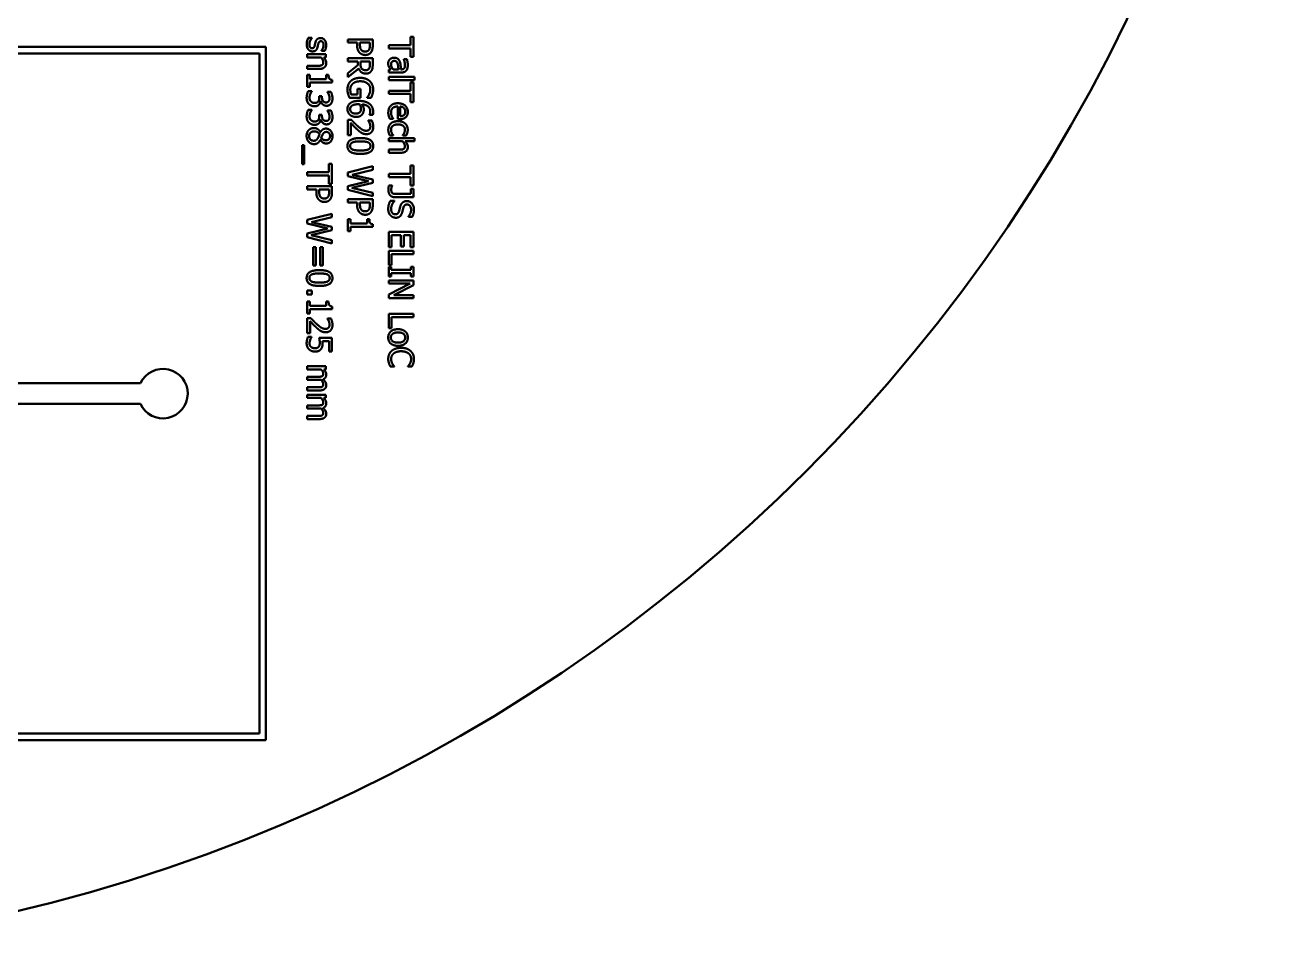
# Model space of a CAD drawing. Header units: millimetres. Extents: x 160 to 260, y 98 to 198.
# Drawn here: x 221.71 to 260, y 98.5 to 126.65 of the extents above; entities that cross this region are included whole.
import ezdxf

# ---------------------------------------------------------------- set-up
doc = ezdxf.new("R2010")
doc.units = ezdxf.units.MM
doc.layers.add('Visible (ISO)', color=7, linetype='Continuous', lineweight=50)

msp = doc.modelspace()

# ---------------------------------------------------------------- linework, layer by layer
at = {"layer": 'Visible (ISO)'}
for p, q in [((229, 126), (191, 126)), ((229, 105), (229, 126)), ((230.387, 126.266), (230.281, 126.266)), ((230.387, 126.261), (230.387, 126.266)), ((231.482, 126.224), (231.482, 126.124)), ((232.232, 126.224), (231.482, 126.224)), ((231.482, 126.124), (231.761, 126.124)), ((231.761, 126.124), (231.761, 126.04)), ((231.846, 126.056), (231.846, 126.124)), ((231.846, 126.124), (232.145, 126.124)), ((232.145, 126.124), (232.145, 126.042)), ((232.232, 126.036), (232.232, 126.224)), ((232.717, 126.049), (232.717, 125.949)), ((233.378, 126.049), (232.717, 126.049)), ((233.378, 126.301), (233.378, 126.049)), ((233.467, 126.301), (233.378, 126.301)), ((233.467, 125.698), (233.467, 126.301)), ((191.2, 125.8), (228.8, 125.8)), ((228.8, 125.8), (228.8, 105.2)), ((230.247, 125.771), (230.247, 125.676)), ((230.81, 125.771), (230.247, 125.771)), ((230.247, 125.676), (230.667, 125.676)), ((230.681, 125.885), (230.681, 125.88)), ((230.681, 125.88), (230.782, 125.88)), ((230.747, 125.676), (230.81, 125.676)), ((230.81, 125.676), (230.81, 125.771)), ((231.482, 125.655), (231.482, 125.555)), ((232.232, 125.655), (231.482, 125.655)), ((232.232, 125.462), (232.232, 125.655)), ((232.717, 125.949), (233.378, 125.949)), ((233.171, 125.624), (233.171, 125.618)), ((233.267, 125.624), (233.171, 125.624)), ((233.378, 125.949), (233.378, 125.698)), ((233.378, 125.698), (233.467, 125.698)), ((230.568, 125.424), (230.247, 125.424)), ((230.247, 125.424), (230.247, 125.329)), ((230.247, 125.329), (230.612, 125.329)), ((231.482, 125.555), (231.78, 125.555)), ((231.78, 125.441), (231.482, 125.204)), ((231.482, 125.075), (231.808, 125.342)), ((231.78, 125.555), (231.78, 125.441)), ((231.863, 125.468), (231.863, 125.555)), ((231.863, 125.555), (232.145, 125.555)), ((232.145, 125.555), (232.145, 125.456)), ((232.717, 125.315), (232.717, 125.221)), ((232.776, 125.315), (232.717, 125.315)), ((232.717, 125.221), (233.101, 125.221)), ((233.011, 125.315), (232.855, 125.315)), ((233.105, 125.315), (233.087, 125.315)), ((230.323, 125.151), (230.247, 125.151)), ((230.247, 125.151), (230.247, 124.785)), ((230.323, 125.015), (230.323, 125.151)), ((230.826, 125.015), (230.323, 125.015)), ((230.323, 124.919), (230.999, 124.919)), ((230.323, 124.785), (230.323, 124.919)), ((230.826, 125.151), (230.826, 125.015)), ((230.895, 125.151), (230.826, 125.151)), ((230.999, 124.919), (230.999, 124.996)), ((231.482, 125.204), (231.482, 125.075)), ((233.5, 125.086), (232.717, 125.086)), ((232.717, 125.086), (232.717, 124.991)), ((232.717, 124.991), (233.5, 124.991)), ((233.378, 124.921), (233.378, 124.669)), ((233.467, 124.921), (233.378, 124.921)), ((233.467, 124.318), (233.467, 124.921)), ((233.5, 124.991), (233.5, 125.086)), ((230.247, 124.785), (230.323, 124.785)), ((230.384, 124.654), (230.277, 124.654)), ((230.384, 124.646), (230.384, 124.654)), ((230.612, 124.5), (230.612, 124.458)), ((230.695, 124.5), (230.612, 124.5)), ((230.695, 124.467), (230.695, 124.5)), ((230.86, 124.633), (230.86, 124.627)), ((230.966, 124.633), (230.86, 124.633)), ((231.532, 124.452), (231.859, 124.452)), ((231.772, 124.55), (231.578, 124.55)), ((231.772, 124.724), (231.772, 124.55)), ((231.859, 124.724), (231.772, 124.724)), ((231.859, 124.452), (231.859, 124.724)), ((232.06, 124.463), (232.06, 124.455)), ((232.06, 124.455), (232.181, 124.455)), ((232.717, 124.669), (232.717, 124.57)), ((233.378, 124.669), (232.717, 124.669)), ((232.717, 124.57), (233.378, 124.57)), ((233.378, 124.57), (233.378, 124.318)), ((230.384, 124.091), (230.277, 124.091)), ((230.384, 124.083), (230.384, 124.091)), ((230.657, 124.351), (230.664, 124.351)), ((230.86, 124.07), (230.86, 124.064)), ((230.966, 124.07), (230.86, 124.07)), ((232.988, 124.192), (232.988, 123.803)), ((233.061, 123.895), (233.061, 124.192)), ((233.378, 124.318), (233.467, 124.318)), ((230.612, 123.938), (230.612, 123.895)), ((230.695, 123.938), (230.612, 123.938)), ((230.657, 123.788), (230.664, 123.788)), ((230.695, 123.904), (230.695, 123.938)), ((231.588, 123.785), (231.482, 123.785)), ((231.482, 123.785), (231.482, 123.322)), ((231.569, 123.322), (231.569, 123.691)), ((232.096, 123.769), (232.096, 123.764)), ((232.203, 123.769), (232.096, 123.769)), ((232.139, 123.943), (232.139, 123.939)), ((232.139, 123.939), (232.235, 123.939)), ((232.751, 123.813), (232.855, 123.813)), ((232.855, 123.813), (232.855, 123.818)), ((232.988, 123.803), (233.04, 123.803)), ((230.65, 123.412), (230.647, 123.412)), ((231.482, 123.322), (231.569, 123.322)), ((232.748, 123.317), (232.855, 123.317)), ((232.855, 123.317), (232.855, 123.322)), ((233.143, 123.322), (233.143, 123.317)), ((233.143, 123.317), (233.249, 123.317)), ((230.161, 123.022), (230.096, 123.022)), ((230.096, 123.022), (230.096, 122.443)), ((230.161, 122.443), (230.161, 123.022)), ((230.643, 123.184), (230.646, 123.184)), ((232.717, 123.231), (232.717, 123.136)), ((233.5, 123.231), (232.717, 123.231)), ((232.717, 123.136), (233.137, 123.136)), ((233.217, 123.136), (233.5, 123.136)), ((233.5, 123.136), (233.5, 123.231)), ((233.037, 122.884), (232.717, 122.884)), ((232.717, 122.884), (232.717, 122.789)), ((232.717, 122.789), (233.082, 122.789)), ((230.096, 122.443), (230.161, 122.443)), ((230.247, 122.2), (230.247, 122.1)), ((230.908, 122.2), (230.247, 122.2)), ((230.908, 122.452), (230.908, 122.2)), ((230.997, 122.452), (230.908, 122.452)), ((230.997, 121.849), (230.997, 122.452)), ((232.232, 122.379), (231.482, 122.187)), ((231.482, 122.187), (231.482, 122.077)), ((231.61, 122.125), (232.232, 122.276)), ((232.232, 122.276), (232.232, 122.379)), ((232.717, 122.151), (232.717, 122.052)), ((233.378, 122.151), (232.717, 122.151)), ((233.378, 122.403), (233.378, 122.151)), ((233.467, 122.403), (233.378, 122.403)), ((233.467, 121.8), (233.467, 122.403)), ((230.247, 122.1), (230.908, 122.1)), ((230.247, 121.773), (230.247, 121.673)), ((230.997, 121.773), (230.247, 121.773)), ((230.908, 122.1), (230.908, 121.849)), ((230.908, 121.849), (230.997, 121.849)), ((230.997, 121.584), (230.997, 121.773)), ((231.482, 122.077), (232.104, 121.928)), ((232.104, 121.928), (231.482, 121.776)), ((231.482, 121.776), (231.482, 121.664)), ((231.603, 121.723), (232.232, 121.874)), ((232.232, 121.976), (231.61, 122.125)), ((232.232, 121.874), (232.232, 121.976)), ((232.717, 122.052), (233.378, 122.052)), ((232.817, 121.796), (232.721, 121.796)), ((232.817, 121.79), (232.817, 121.796)), ((233.378, 122.052), (233.378, 121.8)), ((233.378, 121.8), (233.467, 121.8)), ((230.247, 121.673), (230.526, 121.673)), ((230.526, 121.673), (230.526, 121.588)), ((230.612, 121.605), (230.612, 121.673)), ((230.612, 121.673), (230.911, 121.673)), ((230.911, 121.673), (230.911, 121.59)), ((231.482, 121.664), (232.232, 121.475)), ((231.482, 121.386), (231.482, 121.286)), ((232.232, 121.386), (231.482, 121.386)), ((232.232, 121.573), (231.603, 121.723)), ((232.232, 121.475), (232.232, 121.573)), ((232.232, 121.198), (232.232, 121.386)), ((232.912, 121.441), (233.467, 121.441)), ((233.387, 121.541), (232.95, 121.541)), ((233.387, 121.7), (233.387, 121.541)), ((233.467, 121.7), (233.387, 121.7)), ((233.467, 121.441), (233.467, 121.7)), ((231.482, 121.286), (231.761, 121.286)), ((231.761, 121.286), (231.761, 121.202)), ((231.846, 121.218), (231.846, 121.286)), ((231.846, 121.286), (232.145, 121.286)), ((232.145, 121.286), (232.145, 121.204)), ((232.887, 121.331), (232.762, 121.331)), ((232.887, 121.324), (232.887, 121.331)), ((230.997, 120.944), (230.247, 120.753)), ((230.247, 120.753), (230.247, 120.642)), ((230.247, 120.642), (230.869, 120.494)), ((230.375, 120.691), (230.997, 120.842)), ((230.997, 120.541), (230.375, 120.691)), ((230.997, 120.842), (230.997, 120.944)), ((231.558, 120.78), (231.482, 120.78)), ((231.482, 120.78), (231.482, 120.414)), ((231.558, 120.643), (231.558, 120.78)), ((232.061, 120.643), (231.558, 120.643)), ((232.061, 120.78), (232.061, 120.643)), ((232.13, 120.78), (232.061, 120.78)), ((232.234, 120.547), (232.234, 120.625)), ((233.312, 120.858), (233.312, 120.851)), ((233.312, 120.851), (233.431, 120.851)), ((230.869, 120.494), (230.247, 120.341)), ((230.247, 120.341), (230.247, 120.229)), ((230.247, 120.229), (230.997, 120.041)), ((230.368, 120.289), (230.997, 120.44)), ((230.997, 120.139), (230.368, 120.289)), ((230.997, 120.44), (230.997, 120.541)), ((231.482, 120.414), (231.558, 120.414)), ((231.558, 120.547), (232.234, 120.547)), ((231.558, 120.414), (231.558, 120.547)), ((232.717, 120.398), (232.717, 119.929)), ((233.467, 120.398), (232.717, 120.398)), ((232.805, 120.298), (233.084, 120.298)), ((232.805, 119.929), (232.805, 120.298)), ((233.084, 120.298), (233.084, 119.954)), ((233.172, 120.298), (233.378, 120.298)), ((233.172, 119.954), (233.172, 120.298)), ((233.378, 120.298), (233.378, 119.929)), ((233.467, 119.929), (233.467, 120.398)), ((230.51, 119.931), (230.429, 119.931)), ((230.429, 119.931), (230.429, 119.374)), ((230.51, 119.374), (230.51, 119.931)), ((230.722, 119.931), (230.641, 119.931)), ((230.641, 119.931), (230.641, 119.374)), ((230.722, 119.374), (230.722, 119.931)), ((230.997, 120.041), (230.997, 120.139)), ((232.717, 119.929), (232.805, 119.929)), ((233.084, 119.954), (233.172, 119.954)), ((233.378, 119.929), (233.467, 119.929)), ((233.467, 119.819), (232.717, 119.819)), ((232.717, 119.819), (232.717, 119.385)), ((232.805, 119.72), (233.467, 119.72)), ((232.805, 119.385), (232.805, 119.72)), ((233.467, 119.72), (233.467, 119.819)), ((230.429, 119.374), (230.51, 119.374)), ((230.641, 119.374), (230.722, 119.374)), ((232.717, 119.385), (232.805, 119.385)), ((232.793, 119.335), (232.717, 119.335)), ((232.717, 119.335), (232.717, 119.045)), ((232.793, 119.24), (232.793, 119.335)), ((233.39, 119.24), (232.793, 119.24)), ((232.793, 119.14), (233.39, 119.14)), ((232.793, 119.045), (232.793, 119.14)), ((233.39, 119.335), (233.39, 119.24)), ((233.467, 119.335), (233.39, 119.335)), ((233.39, 119.14), (233.39, 119.045)), ((233.467, 119.045), (233.467, 119.335)), ((232.717, 119.045), (232.793, 119.045)), ((232.717, 118.922), (232.717, 118.829)), ((233.467, 118.922), (232.717, 118.922)), ((233.363, 118.829), (232.717, 118.497)), ((232.717, 118.829), (233.363, 118.829)), ((232.873, 118.478), (233.467, 118.78)), ((233.39, 119.045), (233.467, 119.045)), ((233.467, 118.78), (233.467, 118.922)), ((230.39, 118.619), (230.247, 118.619)), ((230.247, 118.619), (230.247, 118.499)), ((230.247, 118.499), (230.39, 118.499)), ((230.39, 118.499), (230.39, 118.619)), ((232.717, 118.497), (232.717, 118.385)), ((232.717, 118.385), (233.467, 118.385)), ((233.467, 118.478), (232.873, 118.478)), ((233.467, 118.385), (233.467, 118.478)), ((230.323, 118.288), (230.247, 118.288)), ((230.247, 118.288), (230.247, 117.922)), ((230.323, 118.152), (230.323, 118.288)), ((230.826, 118.152), (230.323, 118.152)), ((230.323, 118.055), (230.999, 118.055)), ((230.323, 117.922), (230.323, 118.055)), ((230.826, 118.288), (230.826, 118.152)), ((230.895, 118.288), (230.826, 118.288)), ((230.999, 118.055), (230.999, 118.133)), ((230.247, 117.922), (230.323, 117.922)), ((230.353, 117.784), (230.247, 117.784)), ((230.247, 117.784), (230.247, 117.322)), ((230.334, 117.322), (230.334, 117.69)), ((230.861, 117.769), (230.861, 117.763)), ((230.968, 117.769), (230.861, 117.769)), ((233.467, 117.911), (232.717, 117.911)), ((232.717, 117.911), (232.717, 117.476)), ((232.805, 117.811), (233.467, 117.811)), ((232.805, 117.476), (232.805, 117.811)), ((233.467, 117.811), (233.467, 117.911)), ((230.247, 117.322), (230.334, 117.322)), ((230.38, 117.214), (230.274, 117.214)), ((230.38, 117.206), (230.38, 117.214)), ((230.997, 117.183), (230.61, 117.183)), ((230.997, 116.771), (230.997, 117.183)), ((232.717, 117.476), (232.805, 117.476)), ((230.709, 117.086), (230.909, 117.086)), ((230.909, 117.086), (230.909, 116.771)), ((230.909, 116.771), (230.997, 116.771)), ((230.247, 116.323), (230.247, 116.228)), ((230.81, 116.323), (230.247, 116.323)), ((230.247, 116.228), (230.667, 116.228)), ((230.748, 116.228), (230.81, 116.228)), ((230.81, 116.228), (230.81, 116.323)), ((232.768, 116.312), (232.887, 116.312)), ((232.887, 116.312), (232.887, 116.319)), ((233.296, 116.32), (233.296, 116.312)), ((233.296, 116.312), (233.417, 116.312)), ((225.201, 115.813), (215.871, 115.813)), ((230.247, 116.004), (230.247, 115.909)), ((230.573, 116.004), (230.247, 116.004)), ((230.247, 115.909), (230.618, 115.909)), ((230.247, 115.685), (230.247, 115.59)), ((230.573, 115.685), (230.247, 115.685)), ((230.247, 115.59), (230.618, 115.59)), ((230.247, 115.457), (230.247, 115.362)), ((230.81, 115.457), (230.247, 115.457)), ((230.247, 115.362), (230.667, 115.362)), ((230.748, 115.362), (230.81, 115.362)), ((230.81, 115.362), (230.81, 115.457)), ((215.871, 115.188), (225.196, 115.188)), ((230.247, 115.138), (230.247, 115.043)), ((230.573, 115.138), (230.247, 115.138)), ((230.247, 115.043), (230.618, 115.043)), ((230.247, 114.818), (230.247, 114.724)), ((230.573, 114.818), (230.247, 114.818)), ((230.247, 114.724), (230.618, 114.724)), ((191, 105), (229, 105)), ((228.8, 105.2), (191.2, 105.2))]:
    msp.add_line(p, q, dxfattribs=at)
msp.add_circle((210, 148.5), 50, dxfattribs=at)
msp.add_arc((225.88, 115.495), 0.75, 204.2065, 154.9564, dxfattribs=at)
for points in [[(230.281, 126.266), (230.264, 126.234), (230.233, 126.136), (230.233, 126.079)], [(230.233, 126.079), (230.233, 126.022), (230.26, 125.946), (230.285, 125.916)], [(230.313, 126.076), (230.313, 126.107), (230.33, 126.165), (230.342, 126.189)], [(230.332, 125.989), (230.323, 126.002), (230.313, 126.053), (230.313, 126.076)], [(230.396, 125.956), (230.37, 125.956), (230.343, 125.972), (230.332, 125.989)], [(230.342, 126.189), (230.354, 126.216), (230.378, 126.249), (230.387, 126.261)], [(230.476, 126.039), (230.464, 125.992), (230.43, 125.956), (230.396, 125.956)], [(230.409, 125.859), (230.472, 125.859), (230.544, 125.923), (230.56, 125.985)], [(230.499, 126.141), (230.492, 126.116), (230.48, 126.057), (230.476, 126.039)], [(230.651, 126.264), (230.596, 126.264), (230.518, 126.205), (230.499, 126.141)], [(230.56, 125.985), (230.567, 126.013), (230.577, 126.065), (230.583, 126.086)], [(230.583, 126.086), (230.594, 126.129), (230.629, 126.167), (230.664, 126.167)], [(230.823, 126.054), (230.823, 126.149), (230.728, 126.264), (230.651, 126.264)], [(230.664, 126.167), (230.704, 126.167), (230.743, 126.102), (230.743, 126.056)], [(230.743, 126.056), (230.743, 126.01), (230.71, 125.921), (230.681, 125.885)], [(230.782, 125.88), (230.8, 125.912), (230.823, 126.007), (230.823, 126.054)], [(231.761, 126.04), (231.761, 125.96), (231.801, 125.854), (231.839, 125.816)], [(231.891, 125.896), (231.866, 125.921), (231.846, 125.996), (231.846, 126.056)], [(232.145, 126.042), (232.145, 125.995), (232.133, 125.932), (232.117, 125.908)], [(232.185, 125.839), (232.21, 125.875), (232.232, 125.969), (232.232, 126.036)], [(230.285, 125.916), (230.308, 125.888), (230.373, 125.859), (230.409, 125.859)], [(230.667, 125.676), (230.698, 125.641), (230.736, 125.566), (230.736, 125.531)], [(230.825, 125.506), (230.825, 125.552), (230.785, 125.634), (230.747, 125.676)], [(231.839, 125.816), (231.869, 125.785), (231.957, 125.75), (232.006, 125.75)], [(232.003, 125.854), (231.967, 125.854), (231.914, 125.874), (231.891, 125.896)], [(232.117, 125.908), (232.099, 125.881), (232.041, 125.854), (232.003, 125.854)], [(232.006, 125.75), (232.068, 125.75), (232.156, 125.797), (232.185, 125.839)], [(232.751, 125.619), (232.727, 125.596), (232.701, 125.533), (232.701, 125.498)], [(232.879, 125.669), (232.842, 125.669), (232.774, 125.642), (232.751, 125.619)], [(233.044, 125.566), (233.02, 125.62), (232.938, 125.669), (232.879, 125.669)], [(233.171, 125.618), (233.189, 125.574), (233.209, 125.485), (233.209, 125.452)], [(233.293, 125.452), (233.293, 125.5), (233.275, 125.597), (233.267, 125.624)], [(230.694, 125.442), (230.674, 125.431), (230.607, 125.424), (230.568, 125.424)], [(230.612, 125.329), (230.716, 125.329), (230.825, 125.423), (230.825, 125.506)], [(230.736, 125.531), (230.736, 125.495), (230.715, 125.454), (230.694, 125.442)], [(231.808, 125.342), (231.835, 125.27), (231.946, 125.186), (232.028, 125.186)], [(231.902, 125.332), (231.879, 125.356), (231.863, 125.425), (231.863, 125.468)], [(232.02, 125.29), (231.981, 125.29), (231.923, 125.311), (231.902, 125.332)], [(232.12, 125.337), (232.103, 125.313), (232.053, 125.29), (232.02, 125.29)], [(232.028, 125.186), (232.087, 125.186), (232.167, 125.232), (232.192, 125.271)], [(232.145, 125.456), (232.145, 125.415), (232.134, 125.359), (232.12, 125.337)], [(232.192, 125.271), (232.218, 125.311), (232.232, 125.397), (232.232, 125.462)], [(232.701, 125.498), (232.701, 125.456), (232.715, 125.409), (232.728, 125.384)], [(232.728, 125.384), (232.737, 125.366), (232.768, 125.327), (232.776, 125.315)], [(232.788, 125.464), (232.788, 125.517), (232.838, 125.571), (232.886, 125.571)], [(232.855, 125.315), (232.827, 125.347), (232.788, 125.42), (232.788, 125.464)], [(232.886, 125.571), (232.929, 125.571), (232.977, 125.522), (232.988, 125.484)], [(232.988, 125.484), (232.998, 125.452), (233.008, 125.349), (233.011, 125.315)], [(233.087, 125.315), (233.082, 125.39), (233.066, 125.519), (233.044, 125.566)], [(233.101, 125.221), (233.154, 125.221), (233.228, 125.251), (233.251, 125.282)], [(233.19, 125.354), (233.178, 125.335), (233.138, 125.315), (233.105, 125.315)], [(233.209, 125.452), (233.209, 125.424), (233.202, 125.372), (233.19, 125.354)], [(233.251, 125.282), (233.275, 125.314), (233.293, 125.393), (233.293, 125.452)], [(230.999, 124.996), (230.939, 125.001), (230.895, 125.074), (230.895, 125.151)], [(231.565, 124.96), (231.516, 124.912), (231.467, 124.781), (231.467, 124.701)], [(231.553, 124.705), (231.553, 124.762), (231.594, 124.853), (231.633, 124.885)], [(231.857, 125.058), (231.762, 125.058), (231.615, 125.007), (231.565, 124.96)], [(231.633, 124.885), (231.672, 124.919), (231.785, 124.954), (231.86, 124.954)], [(232.142, 124.959), (232.091, 125.007), (231.948, 125.058), (231.857, 125.058)], [(231.86, 124.954), (231.996, 124.954), (232.159, 124.82), (232.159, 124.712)], [(232.245, 124.7), (232.245, 124.78), (232.192, 124.914), (232.142, 124.959)], [(230.277, 124.654), (230.258, 124.616), (230.231, 124.505), (230.231, 124.449)], [(230.231, 124.449), (230.231, 124.39), (230.266, 124.297), (230.3, 124.264)], [(230.318, 124.455), (230.318, 124.508), (230.361, 124.615), (230.384, 124.646)], [(230.36, 124.341), (230.337, 124.362), (230.318, 124.424), (230.318, 124.455)], [(230.612, 124.458), (230.612, 124.424), (230.601, 124.366), (230.585, 124.345)], [(230.821, 124.314), (230.76, 124.314), (230.695, 124.399), (230.695, 124.467)], [(230.86, 124.627), (230.87, 124.613), (230.892, 124.577), (230.902, 124.553)], [(230.902, 124.553), (230.912, 124.526), (230.926, 124.472), (230.926, 124.445)], [(230.926, 124.445), (230.926, 124.419), (230.915, 124.373), (230.903, 124.354)], [(231.013, 124.437), (231.013, 124.488), (230.984, 124.6), (230.966, 124.633)], [(231.467, 124.701), (231.467, 124.659), (231.478, 124.599), (231.489, 124.562)], [(231.489, 124.562), (231.497, 124.535), (231.523, 124.471), (231.532, 124.452)], [(231.578, 124.55), (231.566, 124.579), (231.553, 124.663), (231.553, 124.705)], [(232.124, 124.558), (232.107, 124.522), (232.077, 124.482), (232.06, 124.463)], [(232.159, 124.712), (232.159, 124.667), (232.139, 124.588), (232.124, 124.558)], [(232.181, 124.455), (232.19, 124.474), (232.217, 124.536), (232.224, 124.561)], [(232.224, 124.561), (232.234, 124.593), (232.245, 124.662), (232.245, 124.7)], [(230.277, 124.091), (230.258, 124.053), (230.231, 123.942), (230.231, 123.886)], [(230.3, 124.264), (230.333, 124.232), (230.419, 124.198), (230.469, 124.198)], [(230.318, 123.892), (230.318, 123.945), (230.361, 124.052), (230.384, 124.083)], [(230.477, 124.3), (230.436, 124.3), (230.382, 124.321), (230.36, 124.341)], [(230.469, 124.198), (230.519, 124.198), (230.587, 124.227), (230.608, 124.25)], [(230.585, 124.345), (230.57, 124.324), (230.517, 124.3), (230.477, 124.3)], [(230.608, 124.25), (230.63, 124.273), (230.652, 124.327), (230.657, 124.351)], [(230.664, 124.351), (230.676, 124.294), (230.77, 124.212), (230.832, 124.212)], [(230.903, 124.354), (230.891, 124.336), (230.85, 124.314), (230.821, 124.314)], [(230.832, 124.212), (230.878, 124.212), (230.946, 124.246), (230.97, 124.279)], [(230.86, 124.064), (230.87, 124.05), (230.892, 124.014), (230.902, 123.99)], [(231.013, 123.874), (231.013, 123.925), (230.984, 124.037), (230.966, 124.07)], [(230.97, 124.279), (230.992, 124.31), (231.013, 124.386), (231.013, 124.437)], [(231.534, 124.277), (231.5, 124.246), (231.466, 124.162), (231.466, 124.112)], [(231.466, 124.112), (231.466, 124.062), (231.502, 123.978), (231.536, 123.944)], [(231.811, 124.36), (231.711, 124.36), (231.575, 124.316), (231.534, 124.277)], [(231.548, 124.111), (231.548, 124.138), (231.567, 124.184), (231.591, 124.205)], [(231.721, 123.976), (231.634, 123.976), (231.548, 124.051), (231.548, 124.111)], [(231.591, 124.205), (231.615, 124.228), (231.711, 124.258), (231.789, 124.258)], [(231.789, 124.258), (231.804, 124.258), (231.825, 124.257), (231.836, 124.257)], [(232.125, 124.278), (232.066, 124.32), (231.909, 124.36), (231.811, 124.36)], [(231.836, 124.257), (231.856, 124.224), (231.877, 124.158), (231.877, 124.123)], [(231.877, 124.123), (231.877, 124.097), (231.867, 124.047), (231.851, 124.027)], [(231.908, 124.257), (232.032, 124.246), (232.159, 124.131), (232.159, 124.037)], [(231.961, 124.1), (231.961, 124.145), (231.933, 124.221), (231.908, 124.257)], [(231.916, 123.955), (231.943, 123.991), (231.961, 124.057), (231.961, 124.1)], [(232.246, 124.024), (232.246, 124.108), (232.182, 124.237), (232.125, 124.278)], [(232.995, 124.288), (232.855, 124.288), (232.704, 124.14), (232.704, 124.005)], [(232.786, 124.006), (232.786, 124.094), (232.89, 124.192), (232.988, 124.192)], [(233.295, 124.028), (233.295, 124.144), (233.132, 124.288), (232.995, 124.288)], [(233.061, 124.192), (233.096, 124.189), (233.151, 124.167), (233.173, 124.146)], [(233.173, 124.146), (233.195, 124.124), (233.217, 124.071), (233.217, 124.034)], [(230.231, 123.886), (230.231, 123.827), (230.266, 123.734), (230.3, 123.701)], [(230.3, 123.701), (230.333, 123.67), (230.419, 123.635), (230.469, 123.635)], [(230.36, 123.778), (230.337, 123.799), (230.318, 123.861), (230.318, 123.892)], [(230.477, 123.737), (230.436, 123.737), (230.382, 123.758), (230.36, 123.778)], [(230.469, 123.635), (230.519, 123.635), (230.587, 123.664), (230.608, 123.687)], [(230.585, 123.782), (230.57, 123.761), (230.517, 123.737), (230.477, 123.737)], [(230.612, 123.895), (230.612, 123.861), (230.601, 123.803), (230.585, 123.782)], [(230.608, 123.687), (230.63, 123.71), (230.652, 123.764), (230.657, 123.788)], [(230.664, 123.788), (230.676, 123.731), (230.77, 123.649), (230.832, 123.649)], [(230.821, 123.752), (230.76, 123.752), (230.695, 123.837), (230.695, 123.904)], [(230.903, 123.791), (230.891, 123.773), (230.85, 123.752), (230.821, 123.752)], [(230.832, 123.649), (230.878, 123.649), (230.946, 123.684), (230.97, 123.716)], [(230.902, 123.99), (230.912, 123.964), (230.926, 123.91), (230.926, 123.882)], [(230.926, 123.882), (230.926, 123.856), (230.915, 123.81), (230.903, 123.791)], [(230.97, 123.716), (230.992, 123.747), (231.013, 123.823), (231.013, 123.874)], [(231.536, 123.944), (231.569, 123.912), (231.667, 123.874), (231.725, 123.874)], [(231.569, 123.691), (231.601, 123.656), (231.711, 123.54), (231.763, 123.493)], [(231.769, 123.604), (231.722, 123.646), (231.635, 123.735), (231.588, 123.785)], [(231.851, 124.027), (231.829, 124), (231.767, 123.976), (231.721, 123.976)], [(231.725, 123.874), (231.789, 123.874), (231.885, 123.914), (231.916, 123.955)], [(232.096, 123.764), (232.104, 123.752), (232.128, 123.712), (232.137, 123.691)], [(232.137, 123.691), (232.147, 123.666), (232.161, 123.611), (232.161, 123.584)], [(232.159, 124.037), (232.159, 124.008), (232.146, 123.957), (232.139, 123.943)], [(232.248, 123.577), (232.248, 123.627), (232.218, 123.738), (232.203, 123.769)], [(232.235, 123.939), (232.241, 123.955), (232.246, 123.999), (232.246, 124.024)], [(232.704, 124.005), (232.704, 123.971), (232.712, 123.926), (232.72, 123.899)], [(232.72, 123.899), (232.725, 123.879), (232.745, 123.829), (232.751, 123.813)], [(232.997, 123.746), (232.923, 123.746), (232.812, 123.707), (232.776, 123.673)], [(232.811, 123.891), (232.8, 123.915), (232.786, 123.975), (232.786, 124.006)], [(232.855, 123.818), (232.845, 123.83), (232.824, 123.865), (232.811, 123.891)], [(233.216, 123.673), (233.179, 123.706), (233.071, 123.746), (232.997, 123.746)], [(233.04, 123.803), (233.107, 123.803), (233.2, 123.835), (233.233, 123.865)], [(233.174, 123.927), (233.155, 123.912), (233.099, 123.896), (233.061, 123.895)], [(233.217, 124.034), (233.217, 123.995), (233.195, 123.944), (233.174, 123.927)], [(233.233, 123.865), (233.265, 123.895), (233.295, 123.976), (233.295, 124.028)], [(230.294, 123.475), (230.263, 123.443), (230.23, 123.351), (230.23, 123.295)], [(230.23, 123.295), (230.23, 123.191), (230.36, 123.051), (230.456, 123.051)], [(230.454, 123.539), (230.407, 123.539), (230.325, 123.507), (230.294, 123.475)], [(230.305, 123.294), (230.305, 123.356), (230.393, 123.438), (230.461, 123.438)], [(230.446, 123.154), (230.381, 123.154), (230.305, 123.231), (230.305, 123.294)], [(230.647, 123.412), (230.617, 123.474), (230.515, 123.539), (230.454, 123.539)], [(230.461, 123.438), (230.513, 123.438), (230.595, 123.394), (230.622, 123.352)], [(230.622, 123.352), (230.607, 123.316), (230.585, 123.259), (230.575, 123.242)], [(230.816, 123.521), (230.759, 123.521), (230.683, 123.468), (230.65, 123.412)], [(230.672, 123.243), (230.68, 123.269), (230.71, 123.333), (230.718, 123.349)], [(230.718, 123.349), (230.739, 123.384), (230.791, 123.42), (230.828, 123.42)], [(231.014, 123.295), (231.014, 123.394), (230.901, 123.521), (230.816, 123.521)], [(230.94, 123.296), (230.94, 123.236), (230.872, 123.168), (230.822, 123.168)], [(230.823, 123.07), (230.907, 123.07), (231.014, 123.193), (231.014, 123.295)], [(230.828, 123.42), (230.88, 123.42), (230.94, 123.35), (230.94, 123.296)], [(231.763, 123.493), (231.794, 123.463), (231.859, 123.411), (231.891, 123.392)], [(232.036, 123.456), (231.976, 123.456), (231.863, 123.518), (231.769, 123.604)], [(231.891, 123.392), (231.923, 123.374), (231.997, 123.353), (232.041, 123.353)], [(232.13, 123.493), (232.115, 123.475), (232.068, 123.456), (232.036, 123.456)], [(232.041, 123.353), (232.136, 123.353), (232.248, 123.472), (232.248, 123.577)], [(232.161, 123.584), (232.161, 123.556), (232.145, 123.51), (232.13, 123.493)], [(232.776, 123.673), (232.74, 123.638), (232.704, 123.541), (232.704, 123.483)], [(232.704, 123.483), (232.704, 123.453), (232.711, 123.415), (232.718, 123.391)], [(232.718, 123.391), (232.723, 123.374), (232.741, 123.331), (232.748, 123.317)], [(232.786, 123.485), (232.786, 123.561), (232.898, 123.648), (232.997, 123.648)], [(232.855, 123.322), (232.825, 123.355), (232.786, 123.439), (232.786, 123.485)], [(232.997, 123.648), (233.098, 123.648), (233.209, 123.558), (233.209, 123.485)], [(233.185, 123.387), (233.173, 123.364), (233.151, 123.333), (233.143, 123.322)], [(233.209, 123.485), (233.209, 123.46), (233.194, 123.407), (233.185, 123.387)], [(233.292, 123.483), (233.292, 123.54), (233.253, 123.639), (233.216, 123.673)], [(233.249, 123.317), (233.266, 123.35), (233.292, 123.437), (233.292, 123.483)], [(230.575, 123.242), (230.547, 123.191), (230.492, 123.154), (230.446, 123.154)], [(230.456, 123.051), (230.525, 123.051), (230.613, 123.118), (230.643, 123.184)], [(230.646, 123.184), (230.674, 123.129), (230.773, 123.07), (230.823, 123.07)], [(230.822, 123.168), (230.776, 123.168), (230.705, 123.199), (230.672, 123.243)], [(231.856, 123.235), (231.659, 123.235), (231.466, 123.119), (231.466, 122.995)], [(231.466, 122.995), (231.466, 122.873), (231.655, 122.755), (231.857, 122.755)], [(231.549, 122.995), (231.549, 123.039), (231.591, 123.093), (231.63, 123.107)], [(231.628, 122.884), (231.589, 122.899), (231.549, 122.954), (231.549, 122.995)], [(231.63, 123.107), (231.671, 123.123), (231.777, 123.133), (231.856, 123.133)], [(232.247, 122.995), (232.247, 123.118), (232.059, 123.235), (231.856, 123.235)], [(231.856, 123.133), (231.93, 123.133), (232.046, 123.122), (232.085, 123.107)], [(231.857, 122.755), (232.052, 122.755), (232.247, 122.872), (232.247, 122.995)], [(232.085, 123.107), (232.124, 123.091), (232.164, 123.037), (232.164, 122.995)], [(232.164, 122.995), (232.164, 122.953), (232.124, 122.9), (232.086, 122.885)], [(233.082, 122.789), (233.186, 122.789), (233.295, 122.882), (233.295, 122.965)], [(233.137, 123.136), (233.168, 123.1), (233.205, 123.025), (233.205, 122.99)], [(233.205, 122.99), (233.205, 122.955), (233.185, 122.913), (233.163, 122.902)], [(233.295, 122.965), (233.295, 123.011), (233.255, 123.093), (233.217, 123.136)], [(231.857, 122.858), (231.78, 122.858), (231.665, 122.87), (231.628, 122.884)], [(232.086, 122.885), (232.048, 122.87), (231.934, 122.858), (231.857, 122.858)], [(233.163, 122.902), (233.143, 122.891), (233.076, 122.884), (233.037, 122.884)], [(232.721, 121.796), (232.715, 121.768), (232.706, 121.688), (232.706, 121.663)], [(232.793, 121.677), (232.793, 121.708), (232.81, 121.77), (232.817, 121.79)], [(230.526, 121.588), (230.526, 121.508), (230.566, 121.403), (230.604, 121.364)], [(230.657, 121.445), (230.631, 121.469), (230.612, 121.544), (230.612, 121.605)], [(230.768, 121.403), (230.732, 121.403), (230.679, 121.423), (230.657, 121.445)], [(230.882, 121.457), (230.864, 121.429), (230.807, 121.403), (230.768, 121.403)], [(230.771, 121.299), (230.833, 121.299), (230.921, 121.346), (230.95, 121.388)], [(230.911, 121.59), (230.911, 121.544), (230.898, 121.48), (230.882, 121.457)], [(230.95, 121.388), (230.975, 121.424), (230.997, 121.517), (230.997, 121.584)], [(232.706, 121.663), (232.706, 121.562), (232.813, 121.441), (232.912, 121.441)], [(232.833, 121.562), (232.814, 121.575), (232.793, 121.63), (232.793, 121.677)], [(232.95, 121.541), (232.912, 121.541), (232.853, 121.548), (232.833, 121.562)], [(230.604, 121.364), (230.635, 121.333), (230.722, 121.299), (230.771, 121.299)], [(231.761, 121.202), (231.761, 121.122), (231.801, 121.017), (231.839, 120.978)], [(231.891, 121.059), (231.866, 121.083), (231.846, 121.158), (231.846, 121.218)], [(232.003, 121.016), (231.967, 121.016), (231.914, 121.036), (231.891, 121.059)], [(232.117, 121.07), (232.099, 121.043), (232.041, 121.016), (232.003, 121.016)], [(232.006, 120.912), (232.068, 120.912), (232.156, 120.959), (232.185, 121.001)], [(232.145, 121.204), (232.145, 121.157), (232.133, 121.094), (232.117, 121.07)], [(232.185, 121.001), (232.21, 121.037), (232.232, 121.131), (232.232, 121.198)], [(232.762, 121.331), (232.737, 121.281), (232.703, 121.167), (232.703, 121.085)], [(232.703, 121.085), (232.703, 121.017), (232.738, 120.925), (232.771, 120.89)], [(232.79, 121.093), (232.79, 121.15), (232.841, 121.275), (232.887, 121.324)], [(232.915, 120.925), (232.858, 120.925), (232.79, 121.01), (232.79, 121.093)], [(233.03, 121.018), (233.016, 120.97), (232.96, 120.925), (232.915, 120.925)], [(233.064, 121.153), (233.053, 121.11), (233.039, 121.052), (233.03, 121.018)], [(233.13, 121.277), (233.105, 121.254), (233.074, 121.192), (233.064, 121.153)], [(233.12, 120.97), (233.129, 121.001), (233.151, 121.093), (233.159, 121.124)], [(233.265, 121.326), (233.222, 121.326), (233.155, 121.3), (233.13, 121.277)], [(233.159, 121.124), (233.172, 121.172), (233.228, 121.222), (233.276, 121.222)], [(233.48, 121.074), (233.48, 121.184), (233.357, 121.326), (233.265, 121.326)], [(233.276, 121.222), (233.329, 121.222), (233.394, 121.136), (233.394, 121.067)], [(233.394, 121.067), (233.394, 121.006), (233.345, 120.894), (233.312, 120.858)], [(233.431, 120.851), (233.455, 120.899), (233.48, 121.01), (233.48, 121.074)], [(231.839, 120.978), (231.869, 120.947), (231.957, 120.912), (232.006, 120.912)], [(232.234, 120.625), (232.173, 120.629), (232.13, 120.702), (232.13, 120.78)], [(232.771, 120.89), (232.801, 120.857), (232.886, 120.821), (232.931, 120.821)], [(232.931, 120.821), (233, 120.821), (233.096, 120.893), (233.12, 120.97)], [(230.621, 119.235), (230.424, 119.235), (230.231, 119.119), (230.231, 118.995)], [(230.314, 118.995), (230.314, 119.039), (230.356, 119.093), (230.395, 119.108)], [(230.395, 119.108), (230.436, 119.123), (230.542, 119.133), (230.621, 119.133)], [(231.012, 118.995), (231.012, 119.118), (230.824, 119.235), (230.621, 119.235)], [(230.621, 119.133), (230.695, 119.133), (230.811, 119.122), (230.85, 119.107)], [(230.85, 119.107), (230.889, 119.091), (230.929, 119.037), (230.929, 118.995)], [(230.231, 118.995), (230.231, 118.873), (230.42, 118.756), (230.622, 118.756)], [(230.393, 118.884), (230.354, 118.9), (230.314, 118.954), (230.314, 118.995)], [(230.622, 118.858), (230.545, 118.858), (230.43, 118.87), (230.393, 118.884)], [(230.622, 118.756), (230.818, 118.756), (231.012, 118.872), (231.012, 118.995)], [(230.851, 118.885), (230.813, 118.87), (230.699, 118.858), (230.622, 118.858)], [(230.929, 118.995), (230.929, 118.953), (230.889, 118.9), (230.851, 118.885)], [(230.999, 118.133), (230.939, 118.138), (230.895, 118.211), (230.895, 118.288)], [(230.334, 117.69), (230.366, 117.656), (230.477, 117.539), (230.528, 117.492)], [(230.534, 117.603), (230.487, 117.646), (230.4, 117.735), (230.353, 117.784)], [(230.801, 117.455), (230.741, 117.455), (230.628, 117.518), (230.534, 117.603)], [(230.807, 117.353), (230.901, 117.353), (231.013, 117.471), (231.013, 117.577)], [(230.861, 117.763), (230.869, 117.751), (230.894, 117.711), (230.902, 117.69)], [(230.926, 117.584), (230.926, 117.556), (230.911, 117.51), (230.895, 117.492)], [(230.902, 117.69), (230.912, 117.665), (230.926, 117.611), (230.926, 117.584)], [(231.013, 117.577), (231.013, 117.626), (230.983, 117.738), (230.968, 117.769)], [(230.274, 117.214), (230.255, 117.175), (230.231, 117.071), (230.231, 117.017)], [(230.34, 117.126), (230.35, 117.152), (230.371, 117.195), (230.38, 117.206)], [(230.528, 117.492), (230.559, 117.463), (230.624, 117.41), (230.657, 117.392)], [(230.61, 117.183), (230.616, 117.158), (230.629, 117.076), (230.629, 117.034)], [(230.657, 117.392), (230.688, 117.374), (230.762, 117.353), (230.807, 117.353)], [(230.895, 117.492), (230.88, 117.474), (230.833, 117.455), (230.801, 117.455)], [(232.998, 117.445), (232.861, 117.445), (232.701, 117.311), (232.701, 117.194)], [(232.701, 117.194), (232.701, 117.079), (232.856, 116.943), (232.998, 116.943)], [(232.782, 117.194), (232.782, 117.267), (232.892, 117.347), (232.998, 117.347)], [(232.998, 117.04), (232.89, 117.04), (232.782, 117.121), (232.782, 117.194)], [(233.295, 117.194), (233.295, 117.307), (233.139, 117.445), (232.998, 117.445)], [(232.998, 117.347), (233.107, 117.347), (233.214, 117.267), (233.214, 117.194)], [(233.214, 117.194), (233.214, 117.12), (233.107, 117.04), (232.998, 117.04)], [(232.998, 116.943), (233.14, 116.943), (233.295, 117.079), (233.295, 117.194)], [(230.231, 117.017), (230.231, 116.959), (230.271, 116.865), (230.305, 116.833)], [(230.305, 116.833), (230.339, 116.802), (230.431, 116.767), (230.485, 116.767)], [(230.318, 117.016), (230.318, 117.047), (230.33, 117.096), (230.34, 117.126)], [(230.364, 116.907), (230.34, 116.928), (230.318, 116.985), (230.318, 117.016)], [(230.486, 116.869), (230.446, 116.869), (230.386, 116.889), (230.364, 116.907)], [(230.485, 116.767), (230.553, 116.767), (230.638, 116.807), (230.666, 116.844)], [(230.594, 116.912), (230.577, 116.891), (230.526, 116.869), (230.486, 116.869)], [(230.629, 117.034), (230.629, 116.996), (230.613, 116.933), (230.594, 116.912)], [(230.666, 116.844), (230.694, 116.881), (230.713, 116.96), (230.713, 117.018)], [(230.713, 117.018), (230.713, 117.033), (230.711, 117.068), (230.709, 117.086)], [(232.802, 116.786), (232.752, 116.741), (232.703, 116.618), (232.703, 116.545)], [(233.091, 116.881), (232.996, 116.881), (232.85, 116.831), (232.802, 116.786)], [(233.377, 116.787), (233.325, 116.833), (233.185, 116.881), (233.091, 116.881)], [(233.48, 116.543), (233.48, 116.619), (233.427, 116.742), (233.377, 116.787)], [(232.703, 116.545), (232.703, 116.5), (232.714, 116.444), (232.725, 116.411)], [(232.725, 116.411), (232.735, 116.38), (232.756, 116.337), (232.768, 116.312)], [(232.79, 116.544), (232.79, 116.591), (232.827, 116.676), (232.864, 116.707)], [(232.827, 116.399), (232.811, 116.427), (232.79, 116.501), (232.79, 116.544)], [(232.887, 116.319), (232.875, 116.331), (232.842, 116.371), (232.827, 116.399)], [(232.864, 116.707), (232.903, 116.74), (233.014, 116.777), (233.091, 116.777)], [(233.091, 116.777), (233.163, 116.777), (233.279, 116.741), (233.318, 116.71)], [(233.359, 116.404), (233.343, 116.374), (233.309, 116.333), (233.296, 116.32)], [(233.318, 116.71), (233.355, 116.678), (233.395, 116.592), (233.395, 116.544)], [(233.395, 116.544), (233.395, 116.5), (233.375, 116.433), (233.359, 116.404)], [(233.417, 116.312), (233.43, 116.337), (233.453, 116.387), (233.46, 116.411)], [(233.46, 116.411), (233.469, 116.439), (233.48, 116.506), (233.48, 116.543)], [(230.696, 116.019), (230.678, 116.01), (230.612, 116.004), (230.573, 116.004)], [(230.667, 116.228), (230.697, 116.196), (230.736, 116.129), (230.736, 116.098)], [(230.736, 116.098), (230.736, 116.066), (230.716, 116.029), (230.696, 116.019)], [(230.728, 115.927), (230.78, 115.947), (230.825, 116.024), (230.825, 116.074)], [(230.825, 116.074), (230.825, 116.118), (230.785, 116.191), (230.748, 116.228)], [(230.696, 115.7), (230.678, 115.691), (230.612, 115.685), (230.573, 115.685)], [(230.618, 115.909), (230.633, 115.909), (230.657, 115.91), (230.666, 115.911)], [(230.618, 115.59), (230.675, 115.59), (230.752, 115.615), (230.777, 115.637)], [(230.666, 115.911), (230.7, 115.875), (230.736, 115.809), (230.736, 115.779)], [(230.736, 115.779), (230.736, 115.747), (230.716, 115.71), (230.696, 115.7)], [(230.825, 115.755), (230.825, 115.802), (230.776, 115.884), (230.728, 115.927)], [(230.777, 115.637), (230.803, 115.659), (230.825, 115.719), (230.825, 115.755)], [(230.667, 115.362), (230.697, 115.33), (230.736, 115.263), (230.736, 115.232)], [(230.825, 115.208), (230.825, 115.252), (230.785, 115.325), (230.748, 115.362)], [(230.696, 115.153), (230.678, 115.144), (230.612, 115.138), (230.573, 115.138)], [(230.618, 115.043), (230.633, 115.043), (230.657, 115.044), (230.666, 115.045)], [(230.666, 115.045), (230.7, 115.009), (230.736, 114.942), (230.736, 114.913)], [(230.736, 115.232), (230.736, 115.2), (230.716, 115.163), (230.696, 115.153)], [(230.736, 114.913), (230.736, 114.881), (230.716, 114.844), (230.696, 114.834)], [(230.728, 115.061), (230.78, 115.081), (230.825, 115.158), (230.825, 115.208)], [(230.825, 114.889), (230.825, 114.936), (230.776, 115.018), (230.728, 115.061)], [(230.777, 114.771), (230.803, 114.793), (230.825, 114.852), (230.825, 114.889)], [(230.696, 114.834), (230.678, 114.825), (230.612, 114.818), (230.573, 114.818)], [(230.618, 114.724), (230.675, 114.724), (230.752, 114.749), (230.777, 114.771)]]:
    msp.add_open_spline(points, degree=2, dxfattribs=at)

doc.saveas('drawing.dxf')
